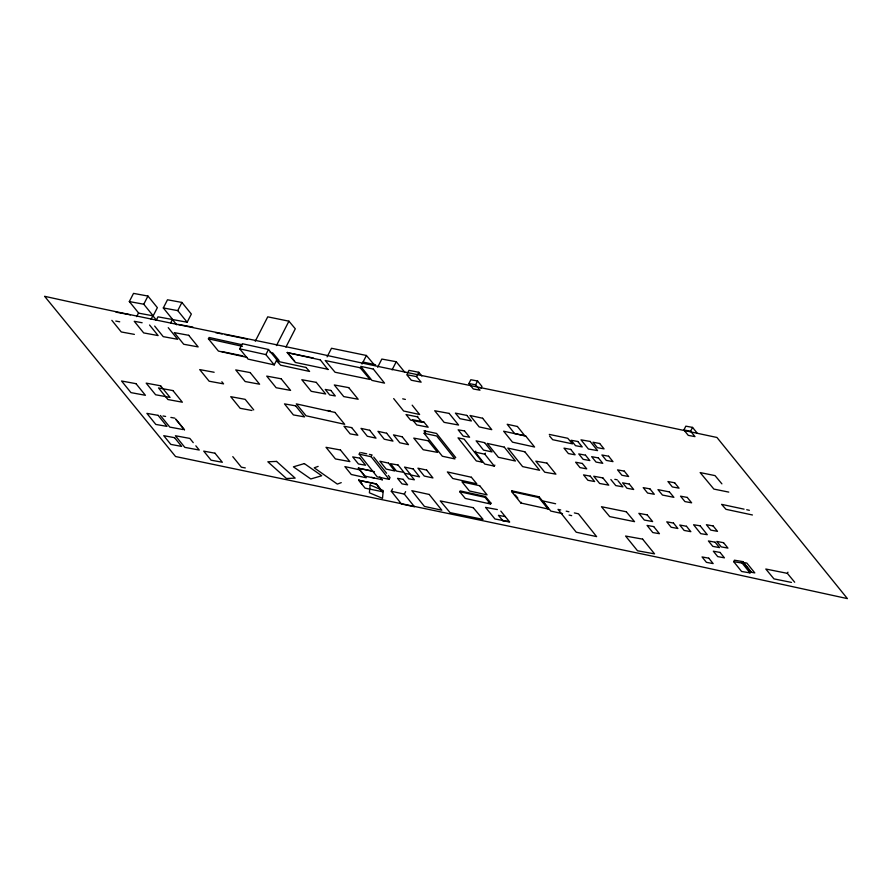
<?xml version="1.0" encoding="UTF-8"?>
<svg xmlns="http://www.w3.org/2000/svg" width="892" height="892" viewBox="0 0 892 892"><rect width="100%" height="100%" fill="white"/><g stroke="black" fill="none" stroke-linecap="round" stroke-linejoin="round"><path stroke-width="1.34" d="M138.762 313.181L129.329 301.563L133.521 293.39L147.949 296.055L157.371 307.662L153.179 315.846L138.45 313.114L136.654 316.627M153.179 315.846L143.768 304.228L147.949 296.055M151.083 319.28L152.878 315.779L156.301 320.005M156.2 320.351L157.995 316.838L172.424 319.503L176.705 324.788M163.314 307.952L167.495 299.779L181.923 302.444L191.345 314.051L187.164 322.235L172.736 319.57L163.314 307.952L177.742 310.617L187.164 322.235M170.628 323.004L172.424 319.503M177.742 310.617L181.923 302.444M246.972 357.369L218.417 351.08L208.416 338.826L209.096 337.477L241.754 344.669M239.725 348.861L242.345 343.732L268.503 349.497L276.855 359.766L274.234 364.884L248.099 359.13L239.725 348.861L265.883 354.615L274.234 364.884M255.257 341.235L267.745 316.838L288.93 321.187L295.297 328.791L285.931 347.088M265.883 354.615L268.503 349.497M276.453 345.583L288.93 321.187M328.089 369.321L295.33 362.431L287.257 352.608L313.237 358.004M327.933 369.623L320.038 359.498M327.108 356.856L331.501 348.27L366.411 355.473L374.462 365.051M362.018 364.059L366.411 355.473M377.65 367.236L381.832 359.063L396.26 361.728L404.823 372.287M392.079 369.901L396.26 361.728M388.321 475.436L390.027 477.588L389.124 479.361L377.182 476.819L359.197 454.173L360.1 452.4M382.311 479.706L364.772 476.094L358.372 468.2L371.897 470.92M407.31 373.614L408.971 370.358L418.816 372.287L421.838 375.978M382.657 491.737L365.096 488.158L358.695 480.264L376.257 483.843L381.051 489.764M389.124 479.361L371.139 456.726L372.053 454.953L369.399 454.385M416.597 376.625L406.752 374.696L411.301 380.237L421.135 382.166L416.597 376.625L418.816 372.287M382.523 491.983L376.257 483.843M417.445 416.832L406.038 414.557L410.61 420.11L422.027 422.384L417.445 416.832L417.735 416.274M391.298 491.269L404.344 494.112L414.468 506.779L401.433 503.947L391.298 491.269L392.558 488.827M424.146 433.334L436.701 436.01L454.898 458.923L442.354 456.247L424.146 433.334L425.373 430.925M404.344 494.112L405.604 491.659M468.891 383.549L475.603 384.787L479.985 390.194L473.273 388.957L468.891 383.549L470.842 379.747L477.555 380.984L481.936 386.392L480.966 388.288M475.603 384.787L477.555 380.984M494.848 465.111L494.324 466.126L484.724 464.052L475.213 452.121L475.726 451.107M459.748 491.76L460.172 490.912L485.471 496.498L490.957 503.155L490.533 504.002L465.256 498.427L459.748 491.76L485.036 497.335L490.533 504.002M494.324 466.126L484.824 454.195L485.337 453.192M485.036 497.335L485.471 496.498M511.573 491.57L511.941 490.845L539.114 496.822L548.402 508.273L548.034 508.986L520.883 503.021L511.573 491.57L538.746 497.546L548.034 508.986M520.883 503.021L521.251 502.308M538.746 497.546L539.114 496.822M683.885 429.966L690.598 431.204L694.979 436.612L688.267 435.374L683.885 429.966L685.837 426.164L692.549 427.402L696.931 432.81M690.598 431.204L692.549 427.402M733.692 561.67L734.439 560.198L742.858 561.614L750.741 571.415L749.994 572.887L741.587 571.471L733.692 561.67L742.111 563.075L749.994 572.887M742.111 563.075L742.858 561.614M794.694 582.231L787.357 573.355L787.959 572.185M318.143 466.382L314.218 467.821L337.321 484.088L341.235 482.65M614.811 479.35L617.197 479.773M129.329 301.563L143.768 304.228M116.027 312.167L130.455 314.831M178.478 324.454L192.917 327.119M142.129 322.748L134.257 321.298L143.69 332.917L158.107 335.57L149.555 325.011M115.782 321.075L119.718 321.8M134.38 334.377L121.267 331.958L111.846 320.339M214.147 372.265L199.719 369.6L209.141 381.218L223.569 383.872L221.852 381.765M327.698 410.476L330.33 410.956M251.968 410.487L240.16 408.302L230.738 396.684L245.166 399.348L253.729 409.907M163.002 415.973L165.622 416.452M170.874 417.423L174.81 418.147M182.916 429.52L169.803 427.101L160.382 415.482M497.346 509.566L485.538 507.381L494.96 518.999L509.388 521.664M245.289 467.921L241.353 467.196L232.79 456.637M505.285 516.613L498.427 515.342L502.954 520.772M741.419 562.083L746.838 563.075L754.799 572.898L749.38 571.906M502.809 520.738L509.667 522.01L500.825 511.105M787.357 573.355L765.804 569.029L773.966 578.886L791.472 582.409M728.764 492.105L713.879 489.084L700.153 472.582L715.027 475.614L721.896 483.854M215.552 332.638L222.164 333.987M224.817 334.533L247.318 339.15M221.64 351.526L242.814 355.875M270.064 352.351L272.707 352.897L279.073 360.502L276.42 359.955M549.271 434.404L567.758 438.273L572.508 443.848L552.706 439.711L549.539 435.987M361.427 452.69L366.735 453.816M359.197 454.173L371.139 456.726M744.073 509.165L721.595 504.359L725.988 509.321L752.424 514.974M746.716 509.722L749.369 510.291M362.977 362.029L375.577 364.761M475.213 452.121L484.824 454.195M560.733 509.979L558.013 509.388L576.221 532.201L596.614 536.616L578.429 513.803L574.348 512.922M566.186 511.149L568.906 511.74M402.705 398.835L405.369 399.415M287.257 352.608L319.882 359.799M208.416 338.826L242.423 346.319M555.616 503.757L542.548 500.88L550.788 511.06L562.54 513.647M358.372 468.2L374.462 471.734M569.074 515.074L571.683 515.654M488.303 502.575L490.957 503.155M371.585 477.343L374.272 477.934M358.695 480.264L376.134 484.088M287.414 352.307L294.672 361.148M511.941 490.845L513.636 492.93M515.331 495.015L517.862 498.137M379.802 476.964L382.2 479.929M358.484 467.977L360.089 469.95M358.829 480.007L362.029 483.955M168.242 327.687L177.653 339.295L163.225 336.641L154.662 326.082M175.969 419.273L184.532 429.832M175.668 419.207L184.231 429.766M193.252 442.644L189.829 438.418L175.401 435.753L184.822 447.371L199.25 450.036L195.827 445.81M618.011 480.788L622.895 486.842L615.759 485.582L610.864 479.528M743.114 562.239L750.975 572.04M412.171 405.169L419.619 414.49L403.619 411.011L393.684 398.579M455.734 457.596L436.556 433.445L424.001 430.769L425.674 432.865M373.759 457.105L386.604 473.273M370.124 485.025L369.388 492.774L382.512 498.338L383.248 490.589L370.124 485.025M304.339 463.595L293.401 466.828L310.795 478.971L321.722 475.748L304.339 463.595M276.531 461.409L267.856 461.8L286.466 478.513L295.14 478.112L276.531 461.409M700.142 525.801L693.586 524.764L700.722 533.661L707.278 534.698L700.142 525.801M653.702 526.581L647.068 525.433L652.799 532.557L659.433 533.695L653.702 526.581M593.994 411.312C502.642 391.677 410.677 373.949 319.325 353.745C227.806 334.333 135.93 316.593 44.6 296.3L175.557 456.526L658.72 557.467L847.4 598.61L716.945 437.47L593.994 411.312M590.158 441.451L581.004 439.845L588.397 449.01L597.551 450.605L590.158 441.451M330.843 390.428L325.257 389.447L329.717 394.966L335.292 395.948L330.843 390.428M464.509 430.936L458.142 429.81L463.216 436.11L469.582 437.225L464.509 430.936M295.653 405.849L284.492 403.886L293.401 414.925L304.562 416.887L295.653 405.849M351.671 427.603L343.966 426.253L350.121 433.869L357.826 435.229L351.671 427.603M546.997 463.115L535.824 461.153L544.744 472.191L555.906 474.154L546.997 463.115M158.074 415.337L146.901 413.375L155.81 424.425L166.982 426.387L158.074 415.337M359.855 458.153L352.708 456.894L358.417 463.963L365.564 465.223L359.855 458.153M398.033 465L390.551 463.684L396.516 471.076L403.998 472.392L398.033 465M409.919 474.276L404.344 473.295L408.792 478.814L414.379 479.796L409.919 474.276M403.139 479.327L397.553 478.346L402.013 483.865L407.599 484.847L403.139 479.327M642.63 539.136L625.593 536.047L637.524 550.777L654.561 553.865L642.63 539.136M188.725 335.303L174.297 332.638L183.719 344.256L198.147 346.91L188.725 335.303M348.739 387.63L334.31 384.965L343.732 396.583L358.16 399.248L348.739 387.63M316.259 382.367L301.819 379.713L311.241 391.32L325.669 393.985L316.259 382.367M250.184 372.588L235.756 369.924L245.177 381.542L259.605 384.207L250.184 372.588M281.158 378.777L266.73 376.112L276.152 387.73L290.58 390.395L281.158 378.777M449.144 413.409L434.716 410.744L444.138 422.362L458.566 425.027L449.144 413.409M599.68 443.491L592.968 442.242L597.35 447.65L604.062 448.888L599.68 443.491M577.849 441.507L571.136 440.269L575.518 445.677L582.22 446.914L577.849 441.507M608.612 456.225L601.899 454.987L606.281 460.395L612.994 461.632L608.612 456.225M570.713 449.401L564 448.152L568.382 453.56L575.095 454.797L570.713 449.401M585.464 455.165L578.752 453.928L583.134 459.324L589.846 460.562L585.464 455.165M598.376 457.908L591.664 456.671L596.046 462.078L602.758 463.316L598.376 457.908M582.342 463.461L575.63 462.223L580.012 467.62L586.724 468.858L582.342 463.461M624.255 471.11L617.543 469.872L621.925 475.28L628.637 476.518L624.255 471.11M160.627 385.801L146.188 383.136L155.609 394.755L170.037 397.419L160.627 385.801M674.653 482.773L667.941 481.535L672.323 486.932L679.035 488.169L674.653 482.773M135.997 383.672L121.557 381.007L130.979 392.625L145.407 395.29L135.997 383.672M172.948 390.584L158.508 387.931L167.93 399.538L182.358 402.203L172.948 390.584M428.205 440.771L413.765 438.106L423.187 449.724L437.615 452.389L428.205 440.771M602.892 477.922L593.749 476.239L599.625 483.475L608.757 485.159L602.892 477.922M590.259 476.127L583.546 474.89L587.928 480.297L594.641 481.535L590.259 476.127M629.306 484.077L622.594 482.84L626.976 488.247L633.677 489.485L629.306 484.077M649.933 488.872L643.221 487.634L647.603 493.042L654.304 494.279L649.933 488.872M687.253 497.424L680.54 496.175L684.922 501.583L691.634 502.82L687.253 497.424M340.443 449.981L326.015 447.316L335.437 458.934L349.865 461.599L340.443 449.981M713.121 525.946L706.408 524.708L710.79 530.104L717.502 531.342L713.121 525.946M647.191 514.874L638.873 513.335L644.303 520.036L652.621 521.564L647.191 514.874M673.482 523.069L666.77 521.831L671.152 527.239L677.864 528.477L673.482 523.069M686.472 526.269L679.749 525.031L684.142 530.428L690.843 531.665L686.472 526.269M174.564 437.682L163.738 435.686L170.807 444.394L181.622 446.401L174.564 437.682M723.546 542.693L716.833 541.455L721.215 546.863L727.928 548.101L723.546 542.693M715.116 542.202L708.404 540.965L712.786 546.361L719.498 547.599L715.116 542.202M214.983 453.203L203.722 451.129L211.07 460.183L222.331 462.268L214.983 453.203M720.045 552.438L713.332 551.2L717.714 556.608L724.427 557.846L720.045 552.438M708.772 558.18L702.06 556.942L706.442 562.35L713.154 563.588L708.772 558.18M466.817 415.404L455.399 413.13L459.982 418.683L471.389 420.957L466.817 415.404M423.834 421.972L412.405 419.675L416.754 424.938L428.171 427.223L423.834 421.972M669.413 491.916L657.973 489.63L662.455 495.049L673.895 497.335L669.413 491.916M482.36 462.168L476.317 460.941L458.031 437.849L464.085 439.087L482.36 462.168M626.318 511.774L601.464 506.723L609.693 516.602L634.535 521.653L626.318 511.774M360.134 367.738L325.223 360.535L335.069 372.243L369.968 379.446L360.134 367.738M473.239 507.693L440.269 500.914L450.07 512.621L483.029 519.389L473.239 507.693M373.358 369.098L360.758 366.367L371.953 380.405L384.541 383.125L373.358 369.098M305.967 367.459L276.988 361.215L280.623 365.196L309.591 371.44L305.967 367.459M484.624 442.677L476.105 440.838L483.497 450.081L492.005 451.921L484.624 442.677M524.842 451.787L507.816 448.085L522.589 466.594L539.593 470.274L524.842 451.787M482.639 418.248L470.028 415.494L479.16 426.911L491.76 429.654L482.639 418.248M517.416 426.488L507.202 424.269L514.595 433.512L524.808 435.731L517.416 426.488M504.292 447.137L487.244 443.413L498.372 457.306L515.409 461.019L504.292 447.137M386.66 433.233L377.963 431.338L384.262 439.21L392.959 441.105L386.66 433.233M402.203 436.779L393.495 434.883L399.806 442.755L408.491 444.651L402.203 436.779M369.723 430.278L361.026 428.383L367.326 436.255L376.011 438.15L369.723 430.278M426.644 470.073L417.935 468.177L424.246 476.049L432.932 477.945L426.644 470.073M388.555 463.115L379.858 461.22L386.158 469.092L394.855 470.987L388.555 463.115M413.252 468.98L404.555 467.085L410.855 474.968L419.541 476.852L413.252 468.98M429.219 494.458L411.825 490.667L424.425 506.422L441.808 510.202L429.219 494.458M525.734 436.054L503.634 431.204L512.499 442.164L534.587 447.015L525.734 436.054M334.957 412.427L296.311 403.898L306.067 415.783L344.691 424.302L334.957 412.427M471.389 477.253L447.36 471.946L452.768 478.502L476.774 483.798L471.389 477.253M479.684 485.716L462 481.836L469.393 490.979L487.065 494.859L479.684 485.716M359.866 469.883L344.881 466.594L351.258 474.488L366.233 477.766L359.866 469.883"/></g></svg>
